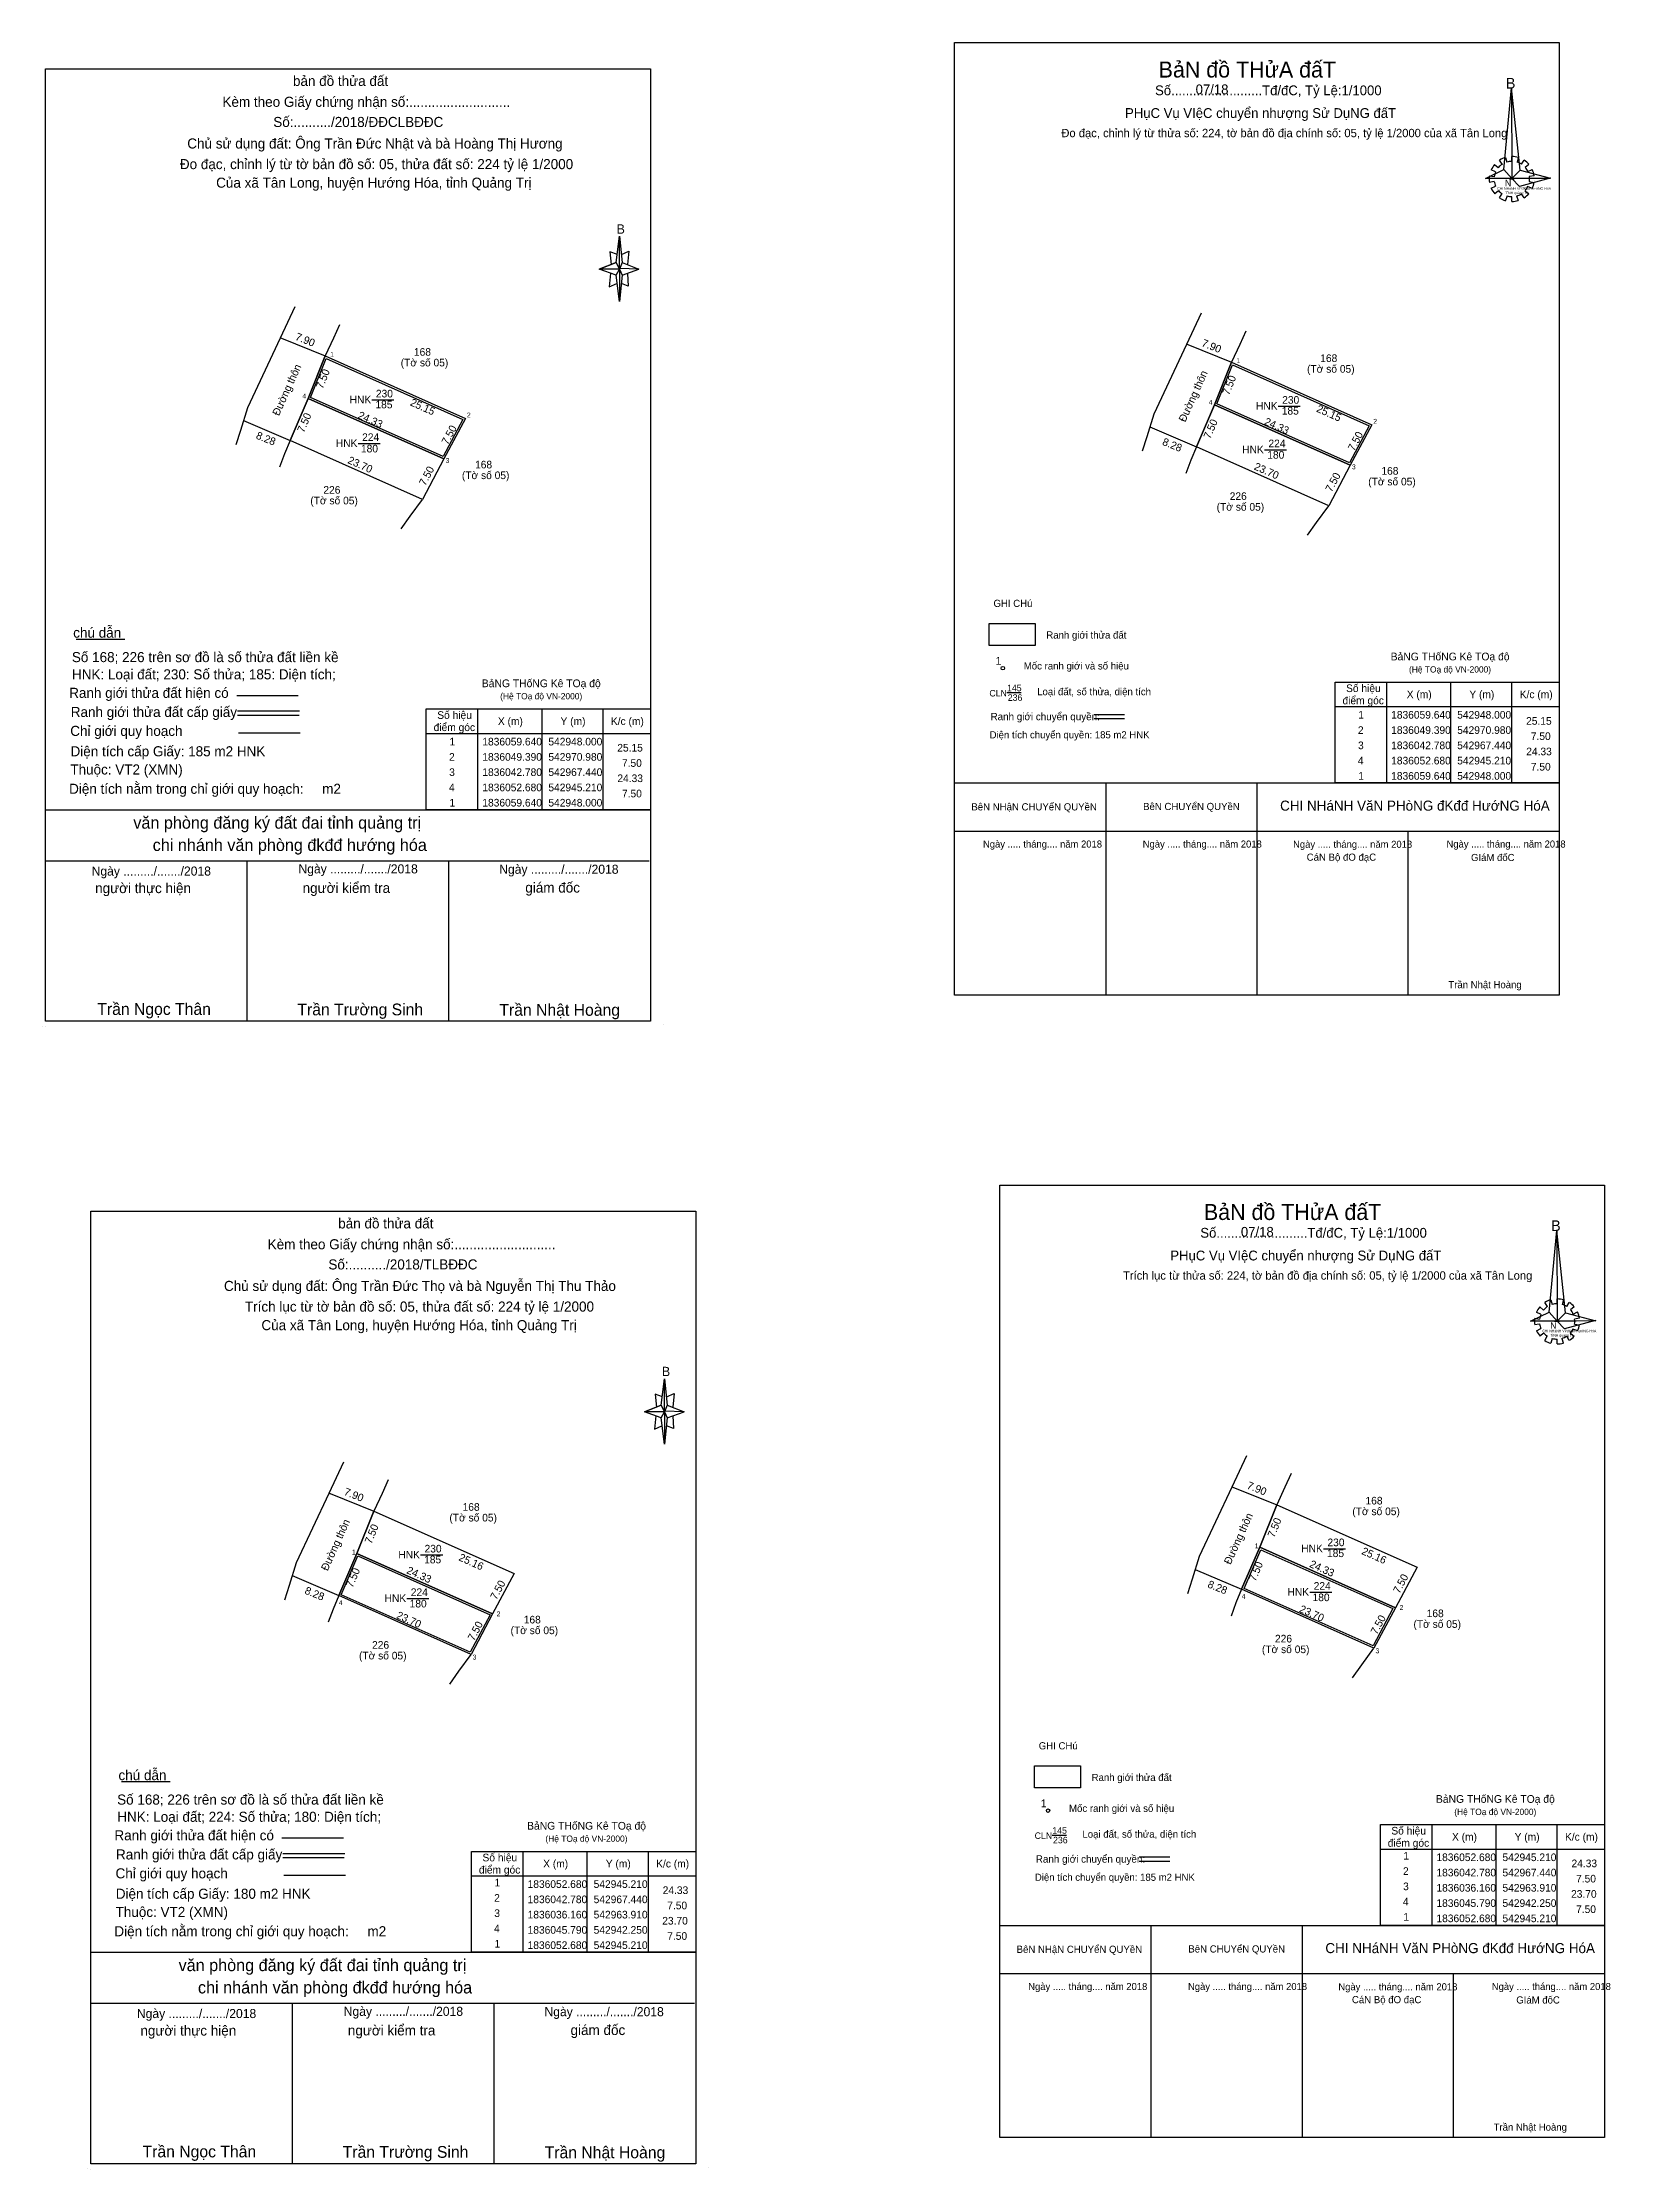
# Model space of a CAD drawing. Extents: x 542624 to 552003, y 1835779 to 1840798.
# Drawn here: x 542623.8 to 542880.5, y 1835781.2 to 1836129.5 of the extents above; entities that cross this region are included whole.
import ezdxf

# ---------------------------------------------------------------- set-up
doc = ezdxf.new("R2010")
doc.units = 0
for name, color, linetype in [('Level 1', 7, 'Continuous'), ('Level 10', 7, 'Continuous'), ('Level 13', 7, 'Continuous'), ('Level 17', 7, 'Continuous'), ('Level 23', 7, 'Continuous'), ('Level 5', 7, 'Continuous'), ('Level 52', 7, 'Continuous'), ('Level 6', 7, 'Continuous'), ('Level 63', 7, 'Continuous'), ('Level 7', 7, 'Continuous')]:
    doc.layers.add(name, color=color, linetype=linetype)

msp = doc.modelspace()

# ---------------------------------------------------------------- linework, layer by layer
at = {"layer": 'Level 1'}
for p, q in [((542862.74, 1836109.58), (542862.3, 1836110.24)), ((542863.29, 1836110.69), (542863.48, 1836109.91)), ((542864.3, 1836110.04), (542864.32, 1836110.84)), ((542865.35, 1836110.69), (542865.16, 1836109.89)), ((542865.88, 1836109.58), (542866.31, 1836110.24)), ((542860.62, 1836107.66), (542861.42, 1836107.53)), ((542861.42, 1836106.73), (542860.62, 1836106.6)), ((542861.66, 1836108.33), (542860.94, 1836108.63)), ((542861.46, 1836109.53), (542862.06, 1836109.01)), ((542863.91, 1836107.18), (542864.68, 1836107.18)), ((542867.1, 1836109.53), (542866.5, 1836109.03)), ((542866.93, 1836108.36), (542867.65, 1836108.71)), ((542867.99, 1836107.66), (542867.17, 1836107.53)), ((542867.17, 1836106.73), (542867.99, 1836106.6)), ((542867.99, 1836106.91), (542867.99, 1836106.91)), ((542867.99, 1836106.91), (542867.99, 1836106.91)), ((542860.94, 1836105.63), (542861.66, 1836105.98)), ((542862.14, 1836105.23), (542861.51, 1836104.73)), ((542862.3, 1836104.05), (542862.71, 1836104.75)), ((542863.53, 1836104.38), (542863.29, 1836103.6)), ((542864.3, 1836103.47), (542864.3, 1836104.25)), ((542865.09, 1836104.38), (542865.33, 1836103.62)), ((542866.31, 1836104.05), (542865.88, 1836104.73)), ((542866.45, 1836105.23), (542867.1, 1836104.75)), ((542867.68, 1836105.6), (542866.89, 1836105.9)), ((542693.04, 1836067.92), (542689.5, 1836061.31)), ((542841.4, 1836066.89), (542837.86, 1836060.28)), ((542685.97, 1836054.69), (542664.31, 1836064.32)), ((542689.5, 1836061.31), (542685.97, 1836054.69)), ((542834.33, 1836053.66), (542812.67, 1836063.29)), ((542837.86, 1836060.28), (542834.33, 1836053.66)), ((542684, 1836051.95), (542685.97, 1836054.69)), ((542682.48, 1836049.84), (542684, 1836051.95)), ((542830.84, 1836048.81), (542832.36, 1836050.92)), ((542832.36, 1836050.92), (542834.33, 1836053.66)), ((542778.75, 1836034.37), (542786.28, 1836034.37)), ((542778.75, 1836030.78), (542778.75, 1836034.37)), ((542786.28, 1836034.37), (542786.28, 1836030.78)), ((542786.28, 1836030.78), (542778.75, 1836030.78)), ((542781.65, 1836023.05), (542784.01, 1836023.05)), ((542773.08, 1836008.26), (542872.08, 1836008.26)), ((542797.83, 1836008.26), (542797.83, 1835973.51)), ((542822.58, 1836008.26), (542822.58, 1835973.51)), ((542773.08, 1836000.38), (542872.08, 1836000.38)), ((542847.3, 1836000.38), (542847.3, 1835973.51)), ((542868.87, 1835922.47), (542869.47, 1835921.95)), ((542870.15, 1835922.52), (542869.71, 1835923.18)), ((542870.7, 1835923.63), (542870.89, 1835922.85)), ((542871.71, 1835922.98), (542871.73, 1835923.78)), ((542872.76, 1835923.63), (542872.57, 1835922.83)), ((542873.29, 1835922.52), (542873.72, 1835923.18)), ((542874.51, 1835922.47), (542873.91, 1835921.97)), ((542868.03, 1835920.6), (542868.83, 1835920.47)), ((542868.83, 1835919.67), (542868.03, 1835919.54)), ((542869.07, 1835921.27), (542868.35, 1835921.57)), ((542868.35, 1835918.57), (542869.07, 1835918.92)), ((542871.32, 1835920.12), (542872.09, 1835920.12)), ((542875.09, 1835918.54), (542874.3, 1835918.84)), ((542874.34, 1835921.3), (542875.06, 1835921.65)), ((542875.4, 1835920.6), (542874.58, 1835920.47)), ((542874.58, 1835919.67), (542875.4, 1835919.54)), ((542875.4, 1835919.85), (542875.4, 1835919.85)), ((542875.4, 1835919.85), (542875.4, 1835919.85)), ((542869.55, 1835918.17), (542868.92, 1835917.67)), ((542869.71, 1835916.99), (542870.12, 1835917.69)), ((542870.94, 1835917.32), (542870.7, 1835916.54)), ((542871.71, 1835916.41), (542871.71, 1835917.19)), ((542872.5, 1835917.32), (542872.74, 1835916.56)), ((542873.72, 1835916.99), (542873.29, 1835917.67)), ((542873.86, 1835918.17), (542874.51, 1835917.69)), ((542701.01, 1835878.8), (542697.47, 1835872.19)), ((542848.81, 1835879.83), (542845.27, 1835873.22)), ((542693.94, 1835865.57), (542672.28, 1835875.2)), ((542841.74, 1835866.6), (542820.08, 1835876.23)), ((542845.27, 1835873.22), (542841.74, 1835866.6)), ((542697.47, 1835872.19), (542693.94, 1835865.57)), ((542839.77, 1835863.86), (542841.74, 1835866.6)), ((542690.45, 1835860.72), (542691.97, 1835862.83)), ((542691.97, 1835862.83), (542693.94, 1835865.57)), ((542838.25, 1835861.75), (542839.77, 1835863.86)), ((542786.16, 1835847.31), (542793.69, 1835847.31)), ((542786.16, 1835843.72), (542786.16, 1835847.31)), ((542793.69, 1835847.31), (542793.69, 1835843.72)), ((542793.69, 1835843.72), (542786.16, 1835843.72)), ((542789.06, 1835835.99), (542791.42, 1835835.99)), ((542780.49, 1835821.2), (542879.49, 1835821.2)), ((542805.24, 1835821.2), (542805.24, 1835786.45)), ((542829.99, 1835821.2), (542829.99, 1835786.45)), ((542780.49, 1835813.32), (542879.49, 1835813.32)), ((542854.71, 1835813.32), (542854.71, 1835786.45))]:
    msp.add_line(p, q, dxfattribs=at)
for points in [[(542773.08, 1835973.51), (542773.08, 1836129.49), (542872.08, 1836129.49), (542872.08, 1835973.51)], [(542773.08, 1835973.51), (542773.08, 1836129.49), (542872.08, 1836129.49), (542872.08, 1835973.51)], [(542864.25, 1836122.06), (542864.3, 1836107.21), (542863, 1836108.68)], [(542864.25, 1836122.06), (542864.3, 1836107.21), (542865.66, 1836108.58)], [(542859.98, 1836107.21), (542863, 1836108.68), (542864.3, 1836107.21)], [(542870.63, 1836107.26), (542864.3, 1836107.21), (542865.66, 1836108.58)], [(542870.58, 1836107.28), (542865.54, 1836105.93), (542864.3, 1836107.21)], [(542670.06, 1836078.17), (542693.04, 1836067.92), (542689.5, 1836061.31), (542667.27, 1836071.21)], [(542670.22, 1836077.77), (542692.62, 1836067.78), (542689.37, 1836061.7), (542667.66, 1836071.37)], [(542818.42, 1836077.14), (542841.4, 1836066.89), (542837.86, 1836060.28), (542815.63, 1836070.18)], [(542818.58, 1836076.74), (542840.98, 1836066.75), (542837.73, 1836060.67), (542816.02, 1836070.34)], [(542667.27, 1836071.21), (542689.5, 1836061.31), (542685.97, 1836054.69), (542664.31, 1836064.32)], [(542815.63, 1836070.18), (542837.86, 1836060.28), (542834.33, 1836053.66), (542812.67, 1836063.29)], [(542780.49, 1835786.45), (542780.49, 1835942.43), (542879.49, 1835942.43), (542879.49, 1835786.45)], [(542780.49, 1835786.45), (542780.49, 1835942.43), (542879.49, 1835942.43), (542879.49, 1835786.45)], [(542871.66, 1835935), (542871.71, 1835920.15), (542870.41, 1835921.62)], [(542871.66, 1835935), (542871.71, 1835920.15), (542873.07, 1835921.52)], [(542867.39, 1835920.15), (542870.41, 1835921.62), (542871.71, 1835920.15)], [(542878.04, 1835920.2), (542871.71, 1835920.15), (542873.07, 1835921.52)], [(542877.99, 1835920.22), (542872.95, 1835918.87), (542871.71, 1835920.15)], [(542678.03, 1835889.05), (542701.01, 1835878.8), (542697.47, 1835872.19), (542675.24, 1835882.09)], [(542825.83, 1835890.08), (542848.81, 1835879.83), (542845.27, 1835873.22), (542823.04, 1835883.12)], [(542675.24, 1835882.09), (542697.47, 1835872.19), (542693.94, 1835865.57), (542672.28, 1835875.2)], [(542675.4, 1835881.69), (542697.05, 1835872.05), (542693.81, 1835865.96), (542672.67, 1835875.35)], [(542823.04, 1835883.12), (542845.27, 1835873.22), (542841.74, 1835866.6), (542820.08, 1835876.23)], [(542823.2, 1835882.72), (542844.85, 1835873.08), (542841.61, 1835866.99), (542820.47, 1835876.38)]]:
    msp.add_lwpolyline(points, close=True, dxfattribs=at)
for centre, major_axis, start_param, end_param in [((542864.31, 1836107.15), (3.7, 0), 1.84956, 2.139009), ((542864.31, 1836107.15), (2.9, 0), 1.569856, 1.856111), ((542864.31, 1836107.15), (3.7, 0), 1.279242, 1.563322), ((542864.31, 1836107.15), (2.9, 0), 1.002709, 1.275562), ((542864.31, 1836107.15), (3.7, 0), 0.710562, 0.996872), ((542864.31, 1836107.15), (3.7, 0), 3.006679, 3.291393), ((542864.31, 1836107.15), (3.7, 0), 2.439582, 2.724002), ((542864.31, 1836107.15), (2.9, 0), 2.723685, 3.015158), ((542864.31, 1836107.15), (2.9, 0), 3.2823, 3.561051), ((542864.31, 1836107.15), (2.9, 0), 2.133735, 2.444963), ((542864.31, 1836107.15), (2.9, 0), 0.426784, 0.706465), ((542864.31, 1836107.15), (2.9, 0), 6.135584, 6.416185), ((542864.31, 1836107.15), (3.7, 0), 0.139051, 0.433933), ((542864.31, 1836107.15), (3.7, 0), 5.852303, 6.138396), ((542864.31, 1836107.15), (3.7, 0), 3.569886, 3.856919), ((542864.31, 1836107.15), (2.9, 0), 3.860776, 4.132583), ((542864.29, 1836107.13), (3.7, 0), 4.147091, 4.436593), ((542864.31, 1836107.15), (2.9, 0), 4.438547, 4.71314), ((542864.31, 1836107.15), (3.7, 0), 4.71301, 4.997611), ((542864.31, 1836107.15), (2.9, 0), 4.990871, 5.289332), ((542864.31, 1836107.15), (3.7, 0), 5.285614, 5.567987), ((542864.31, 1836107.15), (2.9, 0), 5.561373, 5.839514), ((542871.72, 1835920.09), (3.7, 0), 2.439582, 2.724002), ((542871.72, 1835920.09), (2.9, 0), 2.133735, 2.444963), ((542871.72, 1835920.09), (3.7, 0), 1.84956, 2.139009), ((542871.72, 1835920.09), (2.9, 0), 1.569856, 1.856111), ((542871.72, 1835920.09), (3.7, 0), 1.279242, 1.563322), ((542871.72, 1835920.09), (2.9, 0), 1.002709, 1.275562), ((542871.72, 1835920.09), (3.7, 0), 0.710562, 0.996872), ((542871.72, 1835920.09), (2.9, 0), 0.426784, 0.706465), ((542871.72, 1835920.09), (3.7, 0), 3.006679, 3.291393), ((542871.72, 1835920.09), (3.7, 0), 3.569886, 3.856919), ((542871.72, 1835920.09), (2.9, 0), 2.723685, 3.015158), ((542871.72, 1835920.09), (2.9, 0), 3.2823, 3.561051), ((542871.72, 1835920.09), (2.9, 0), 5.561373, 5.839514), ((542871.72, 1835920.09), (2.9, 0), 6.135584, 6.416185), ((542871.72, 1835920.09), (3.7, 0), 0.139051, 0.433933), ((542871.72, 1835920.09), (3.7, 0), 5.852303, 6.138396), ((542871.72, 1835920.09), (2.9, 0), 3.860776, 4.132583), ((542871.7, 1835920.07), (3.7, 0), 4.147091, 4.436593), ((542871.72, 1835920.09), (2.9, 0), 4.438547, 4.71314), ((542871.72, 1835920.09), (3.7, 0), 4.71301, 4.997611), ((542871.72, 1835920.09), (2.9, 0), 4.990871, 5.289332), ((542871.72, 1835920.09), (3.7, 0), 5.285614, 5.567987)]:
    msp.add_ellipse(centre, major_axis=major_axis, ratio=0.995001, start_param=start_param, end_param=end_param, dxfattribs=at)
for centre in [(542780.99, 1836027.05), (542788.4, 1835839.99)]:
    msp.add_ellipse(centre, major_axis=(0, 0.286), ratio=0.958135, dxfattribs=at)
at = {"layer": 'Level 10'}
for p, q in [((542665.12, 1836086.19), (542662.71, 1836081.06)), ((542813.48, 1836085.16), (542811.07, 1836080.03)), ((542662.71, 1836081.06), (542657.35, 1836069.67)), ((542811.07, 1836080.03), (542805.71, 1836068.64)), ((542657.35, 1836069.67), (542656.19, 1836065.96)), ((542805.71, 1836068.64), (542804.55, 1836064.93)), ((542656.19, 1836065.96), (542655.45, 1836063.6)), ((542804.55, 1836064.93), (542803.81, 1836062.57)), ((542820.89, 1835898.1), (542818.48, 1835892.97)), ((542673.09, 1835897.07), (542670.68, 1835891.94)), ((542670.68, 1835891.94), (542665.32, 1835880.55)), ((542818.48, 1835892.97), (542813.12, 1835881.58)), ((542665.32, 1835880.55), (542664.16, 1835876.84)), ((542813.12, 1835881.58), (542811.96, 1835877.87)), ((542664.16, 1835876.84), (542663.42, 1835874.48)), ((542811.96, 1835877.87), (542811.22, 1835875.51))]:
    msp.add_line(p, q, dxfattribs=at)
at = {"layer": 'Level 13'}
for p, q in [((542795.89, 1836019.48), (542800.9, 1836019.48)), ((542795.92, 1836018.79), (542800.93, 1836018.79)), ((542803.3, 1835832.42), (542808.31, 1835832.42)), ((542803.33, 1835831.73), (542808.34, 1835831.73))]:
    msp.add_line(p, q, dxfattribs=at)
at = {"layer": 'Level 17'}
for p, q in [((542629.33, 1836031.8), (542637.29, 1836031.8)), ((542636.74, 1835844.74), (542644.7, 1835844.74))]:
    msp.add_line(p, q, dxfattribs=at)
at = {"layer": 'Level 23'}
for p, q in [((542670.06, 1836078.17), (542693.04, 1836067.92)), ((542818.42, 1836077.14), (542841.4, 1836066.89)), ((542667.27, 1836071.21), (542689.5, 1836061.31)), ((542815.63, 1836070.18), (542837.86, 1836060.28)), ((542678.03, 1835889.05), (542701.01, 1835878.8)), ((542825.83, 1835890.08), (542848.81, 1835879.83)), ((542675.24, 1835882.09), (542697.47, 1835872.19)), ((542823.04, 1835883.12), (542845.27, 1835873.22))]:
    msp.add_line(p, q, dxfattribs=at)
at = {"layer": 'Level 5'}
for p, q in [((542717.67, 1836093.46), (542718.22, 1836097.76)), ((542717.67, 1836093.46), (542714.92, 1836092.36)), ((542714.92, 1836092.36), (542717.67, 1836093.46)), ((542717.89, 1836094.78), (542716.68, 1836095.22)), ((542716.68, 1836095.22), (542716.9, 1836093.14)), ((542718.22, 1836092.36), (542717.67, 1836093.46)), ((542717.67, 1836093.46), (542718.66, 1836091.38)), ((542721.41, 1836092.36), (542718.22, 1836092.48)), ((542718.22, 1836092.48), (542718.22, 1836092.36)), ((542718.55, 1836094.78), (542719.76, 1836095.34)), ((542718.66, 1836093.46), (542721.41, 1836092.36)), ((542719.76, 1836095.34), (542719.54, 1836093.14)), ((542717.67, 1836091.38), (542714.92, 1836092.36)), ((542718.22, 1836092.36), (542714.92, 1836092.36)), ((542716.79, 1836091.7), (542716.57, 1836089.5)), ((542716.57, 1836089.5), (542717.78, 1836090.06)), ((542718.22, 1836092.36), (542718.66, 1836091.38)), ((542718.66, 1836091.38), (542718.22, 1836087.08)), ((542719.65, 1836089.62), (542718.55, 1836090.06)), ((542718.66, 1836091.38), (542721.41, 1836092.36)), ((542718.66, 1836091.38), (542721.41, 1836092.36)), ((542719.54, 1836091.7), (542719.65, 1836089.62)), ((542624.31, 1836003.87), (542723.31, 1836003.87)), ((542624.31, 1835995.51), (542723.09, 1835995.51)), ((542624.31, 1835995.51), (542723.09, 1835995.51)), ((542624.31, 1835995.51), (542723.09, 1835995.51)), ((542624.31, 1835969.23), (542624.31, 1835995.51)), ((542657.31, 1835969.23), (542657.31, 1835995.51)), ((542690.31, 1835969.23), (542690.31, 1835995.51)), ((542623.8, 1835968.38), (542623.8, 1835968.38)), ((542623.8, 1835968.38), (542623.8, 1835968.38)), ((542623.8, 1835968.38), (542623.8, 1835968.38)), ((542624.24, 1835968.3), (542624.24, 1835968.3)), ((542624.24, 1835968.3), (542624.24, 1835968.3)), ((542624.24, 1835968.3), (542624.24, 1835968.3)), ((542723.31, 1835969.23), (542624.31, 1835969.23)), ((542725.3, 1835907.72), (542724.09, 1835908.16)), ((542724.09, 1835908.16), (542724.31, 1835906.08)), ((542725.08, 1835906.4), (542725.63, 1835910.7)), ((542725.96, 1835907.72), (542727.17, 1835908.28)), ((542727.17, 1835908.28), (542726.95, 1835906.08)), ((542725.08, 1835906.4), (542722.33, 1835905.3)), ((542722.33, 1835905.3), (542725.08, 1835906.4)), ((542725.08, 1835904.32), (542722.33, 1835905.3)), ((542725.63, 1835905.3), (542722.33, 1835905.3)), ((542724.2, 1835904.64), (542723.98, 1835902.44)), ((542725.63, 1835905.3), (542725.08, 1835906.4)), ((542725.08, 1835906.4), (542726.07, 1835904.32)), ((542728.82, 1835905.3), (542725.63, 1835905.42)), ((542725.63, 1835905.42), (542725.63, 1835905.3)), ((542725.63, 1835905.3), (542726.07, 1835904.32)), ((542726.07, 1835906.4), (542728.82, 1835905.3)), ((542726.07, 1835904.32), (542728.82, 1835905.3)), ((542726.07, 1835904.32), (542728.82, 1835905.3)), ((542726.95, 1835904.64), (542727.06, 1835902.56)), ((542723.98, 1835902.44), (542725.19, 1835903)), ((542726.07, 1835904.32), (542725.63, 1835900.02)), ((542727.06, 1835902.56), (542725.96, 1835903)), ((542631.72, 1835816.81), (542730.72, 1835816.81)), ((542631.72, 1835808.45), (542730.5, 1835808.45)), ((542631.72, 1835808.45), (542730.5, 1835808.45)), ((542631.72, 1835808.45), (542730.5, 1835808.45)), ((542631.72, 1835782.17), (542631.72, 1835808.45)), ((542664.72, 1835782.17), (542664.72, 1835808.45)), ((542697.72, 1835782.17), (542697.72, 1835808.45)), ((542631.21, 1835781.32), (542631.21, 1835781.32)), ((542631.21, 1835781.32), (542631.21, 1835781.32)), ((542631.21, 1835781.32), (542631.21, 1835781.32)), ((542631.65, 1835781.24), (542631.65, 1835781.24)), ((542631.65, 1835781.24), (542631.65, 1835781.24)), ((542631.65, 1835781.24), (542631.65, 1835781.24)), ((542730.72, 1835782.17), (542631.72, 1835782.17))]:
    msp.add_line(p, q, dxfattribs=at)
for points in [[(542773.08, 1836129.49), (542872.08, 1836129.49), (542872.08, 1835973.51), (542773.08, 1835973.51)], [(542718.22, 1836097.76), (542718.66, 1836093.46), (542718.22, 1836092.36)], [(542718.22, 1836092.36), (542718.22, 1836087.08), (542717.67, 1836091.38)], [(542780.49, 1835942.43), (542879.49, 1835942.43), (542879.49, 1835786.45), (542780.49, 1835786.45)], [(542725.63, 1835910.7), (542726.07, 1835906.4), (542725.63, 1835905.3)], [(542725.63, 1835905.3), (542725.63, 1835900.02), (542725.08, 1835904.32)]]:
    msp.add_lwpolyline(points, close=True, dxfattribs=at)
for points in [[(542624.31, 1836125.21), (542723.31, 1836125.21)], [(542624.31, 1835969.23), (542624.31, 1836125.21)], [(542723.31, 1836125.21), (542723.31, 1835969.23)], [(542631.72, 1835938.15), (542730.72, 1835938.15)], [(542631.72, 1835782.17), (542631.72, 1835938.15)], [(542730.72, 1835938.15), (542730.72, 1835782.17)]]:
    msp.add_lwpolyline(points, dxfattribs=at)
at = {"layer": 'Level 52'}
for points in [[(542672.42, 1836083.26), (542671.4, 1836081.06)], [(542820.78, 1836082.23), (542819.76, 1836080.03)], [(542671.4, 1836081.06), (542670.06, 1836078.17)], [(542819.76, 1836080.03), (542818.42, 1836077.14)], [(542670.06, 1836078.17), (542667.27, 1836071.21)], [(542818.42, 1836077.14), (542815.63, 1836070.18)], [(542667.27, 1836071.21), (542664.31, 1836064.32)], [(542815.63, 1836070.18), (542812.67, 1836063.29)], [(542664.31, 1836064.32), (542663.38, 1836062.12), (542662.6, 1836059.95)], [(542812.67, 1836063.29), (542811.74, 1836061.09), (542810.96, 1836058.92)], [(542680.39, 1835894.14), (542679.37, 1835891.94)], [(542828.19, 1835895.17), (542827.17, 1835892.97)], [(542679.37, 1835891.94), (542678.03, 1835889.05)], [(542827.17, 1835892.97), (542825.83, 1835890.08)], [(542678.03, 1835889.05), (542675.24, 1835882.09)], [(542825.83, 1835890.08), (542823.04, 1835883.12)], [(542675.24, 1835882.09), (542672.28, 1835875.2)], [(542823.04, 1835883.12), (542820.08, 1835876.23)], [(542672.28, 1835875.2), (542671.35, 1835873), (542670.57, 1835870.83)], [(542820.08, 1835876.23), (542819.15, 1835874.03), (542818.37, 1835871.86)]]:
    msp.add_lwpolyline(points, dxfattribs=at)
at = {"layer": 'Level 6'}
for p, q in [((542655.58, 1836022.58), (542665.63, 1836022.58)), ((542655.73, 1836020.04), (542665.85, 1836020.04)), ((542655.73, 1836019.36), (542665.78, 1836019.36)), ((542725.41, 1835968.67), (542725.41, 1835968.67)), ((542725.41, 1835968.67), (542725.41, 1835968.67)), ((542725.41, 1835968.67), (542725.41, 1835968.67)), ((542662.99, 1835835.52), (542673.04, 1835835.52)), ((542663.14, 1835832.98), (542673.26, 1835832.98)), ((542663.14, 1835832.3), (542673.19, 1835832.3)), ((542732.82, 1835781.61), (542732.82, 1835781.61)), ((542732.82, 1835781.61), (542732.82, 1835781.61)), ((542732.82, 1835781.61), (542732.82, 1835781.61))]:
    msp.add_line(p, q, dxfattribs=at)
at = {"layer": 'Level 63'}
for p, q in [((542662.74, 1836081.12), (542662.89, 1836081.06)), ((542662.89, 1836081.06), (542670.07, 1836078.17)), ((542811.1, 1836080.09), (542811.25, 1836080.03)), ((542811.25, 1836080.03), (542818.43, 1836077.14)), ((542677.7, 1836070.97), (542681.33, 1836070.97)), ((542826.06, 1836069.94), (542829.69, 1836069.94)), ((542656.7, 1836067.59), (542664.31, 1836064.32)), ((542805.06, 1836066.56), (542812.67, 1836063.29)), ((542675.45, 1836063.84), (542679.08, 1836063.84)), ((542823.81, 1836062.81), (542827.44, 1836062.81)), ((542843.78, 1836024.76), (542843.78, 1836008.26)), ((542854.28, 1836024.76), (542854.28, 1836008.26)), ((542864.28, 1836024.76), (542864.28, 1836008.26)), ((542695.01, 1836020.37), (542695.01, 1836003.87)), ((542705.51, 1836020.37), (542705.51, 1836003.87)), ((542715.51, 1836020.37), (542715.51, 1836003.87)), ((542835.38, 1836020.76), (542872.08, 1836020.76)), ((542655.87, 1836016.46), (542665.99, 1836016.46)), ((542686.61, 1836016.37), (542723.31, 1836016.37)), ((542670.71, 1835892), (542670.86, 1835891.94)), ((542670.86, 1835891.94), (542678.04, 1835889.05)), ((542818.51, 1835893.03), (542818.66, 1835892.97)), ((542818.66, 1835892.97), (542825.84, 1835890.08)), ((542685.67, 1835881.85), (542689.3, 1835881.85)), ((542833.47, 1835882.88), (542837.1, 1835882.88)), ((542664.67, 1835878.47), (542672.28, 1835875.2)), ((542812.47, 1835879.5), (542820.08, 1835876.23)), ((542683.42, 1835874.72), (542687.05, 1835874.72)), ((542831.22, 1835875.75), (542834.85, 1835875.75)), ((542851.19, 1835837.7), (542851.19, 1835821.2)), ((542861.69, 1835837.7), (542861.69, 1835821.2)), ((542871.69, 1835837.7), (542871.69, 1835821.2)), ((542702.42, 1835833.31), (542702.42, 1835816.81)), ((542712.92, 1835833.31), (542712.92, 1835816.81)), ((542722.92, 1835833.31), (542722.92, 1835816.81)), ((542842.79, 1835833.7), (542879.49, 1835833.7)), ((542663.28, 1835829.4), (542673.4, 1835829.4)), ((542694.02, 1835829.31), (542730.72, 1835829.31))]:
    msp.add_line(p, q, dxfattribs=at)
for points in [[(542835.38, 1836024.76), (542872.08, 1836024.76), (542872.08, 1836008.26), (542835.38, 1836008.26)], [(542686.61, 1836020.37), (542723.31, 1836020.37), (542723.31, 1836003.87), (542686.61, 1836003.87)], [(542842.79, 1835837.7), (542879.49, 1835837.7), (542879.49, 1835821.2), (542842.79, 1835821.2)], [(542694.02, 1835833.31), (542730.72, 1835833.31), (542730.72, 1835816.81), (542694.02, 1835816.81)]]:
    msp.add_lwpolyline(points, close=True, dxfattribs=at)

# ---------------------------------------------------------------- texts
at = {"layer": 'Level 1'}
for s, height, p in [('BảN đồ THửA đấT', 2.6208, (542806.5, 1836123.76)), ('Số.........................Tđ/đC, Tỷ Lệ:1/1000', 1.6044, (542805.91, 1836120.86)), ('07/18', 1.606, (542812.55, 1836121.02)), ('B', 1.74, (542863.34, 1836121.96)), ('PHụC Vụ VIệC chuyển nhượng Sử DụNG đấT', 1.605, (542801, 1836117.14)), ('N', 1.09, (542863.17, 1836105.94)), ('CHI NHáNH VPđKđđ-HướNG HóA', 0.4123, (542861.9, 1836105.38)), ('TỉNH quảng trị', 0.4125, (542863.22, 1836104.67)), ('HNK', 1.25, (542674.07, 1836070.4)), ('230', 1.25, (542678.36, 1836071.38)), ('230', 1.25, (542826.72, 1836070.35)), ('185', 1.25, (542678.29, 1836069.6)), ('HNK', 1.25, (542822.43, 1836069.37)), ('185', 1.25, (542826.65, 1836068.57)), ('224', 1.25, (542676.11, 1836064.25)), ('HNK', 1.25, (542671.82, 1836063.27)), ('180', 1.25, (542675.92, 1836062.38)), ('HNK', 1.25, (542820.18, 1836062.24)), ('180', 1.25, (542824.28, 1836061.35)), ('224', 1.25, (542824.47, 1836063.22)), ('(Tờ số 05)', 1.25, (542667.63, 1836053.87)), ('226', 1.25, (542669.77, 1836055.62)), ('(Tờ số 05)', 1.25, (542815.99, 1836052.84)), ('226', 1.25, (542818.13, 1836054.59)), ('GHI CHú', 1.176, (542779.46, 1836037.08)), ('Ranh giới thửa đất', 1.1765, (542788.11, 1836031.9)), ('BảNG THốNG Kê TOạ độ ', 1.265, (542844.48, 1836028.33)), ('1', 1.28, (542779.8, 1836027.62)), ('Mốc ranh giới và số hiệu', 1.1765, (542784.42, 1836026.84)), ('(Hệ TOạ độ VN-2000)', 1.0268, (542847.48, 1836026.34)), ('BảNG THốNG Kê TOạ độ ', 1.265, (542695.71, 1836023.94)), ('(Hệ TOạ độ VN-2000)', 1.0268, (542698.71, 1836021.95)), ('CLN', 1.07, (542778.79, 1836022.42)), ('145', 1.07, (542781.68, 1836023.27)), ('236', 1.07, (542781.8, 1836021.7)), ('Loại đất, số thửa, diện tích', 1.1765, (542786.61, 1836022.62)), ('CHI NHáNH VăN PHòNG đKđđ HướNG HóA', 1.6458, (542826.38, 1836003.72)), ('BêN NHậN CHUYểN QUYềN', 1.1765, (542775.84, 1836003.76)), ('BêN CHUYểN QUYềN', 1.1765, (542803.95, 1836003.82)), ('Ngày ..... tháng.... năm 2018', 1.1551, (542777.74, 1835997.68)), ('Ngày ..... tháng.... năm 2018', 1.1551, (542803.89, 1835997.68)), ('Ngày ..... tháng.... năm 2018', 1.1551, (542828.5, 1835997.64)), ('Ngày ..... tháng.... năm 2018', 1.1551, (542853.62, 1835997.68)), ('CáN Bộ đO đạC', 1.1765, (542830.73, 1835995.52)), ('GIáM đốC', 1.17, (542857.63, 1835995.47)), ('Trần Nhật Hoàng', 1.17, (542853.92, 1835974.65)), ('BảN đồ THửA đấT', 2.6208, (542813.91, 1835936.7)), ('B', 1.74, (542870.75, 1835934.9)), ('Số.........................Tđ/đC, Tỷ Lệ:1/1000', 1.6044, (542813.32, 1835933.8)), ('07/18', 1.606, (542819.96, 1835933.96)), ('PHụC Vụ VIệC chuyển nhượng Sử DụNG đấT', 1.605, (542808.41, 1835930.08)), ('CHI NHáNH VPđKđđ-HướNG HóA', 0.4123, (542869.31, 1835918.32)), ('N', 1.09, (542870.58, 1835918.88)), ('TỉNH quảng trị', 0.4125, (542870.63, 1835917.61)), ('230', 1.25, (542686.33, 1835882.26)), ('HNK', 1.25, (542829.84, 1835882.31)), ('230', 1.25, (542834.13, 1835883.29)), ('HNK', 1.25, (542682.04, 1835881.28)), ('185', 1.25, (542686.26, 1835880.48)), ('185', 1.25, (542834.06, 1835881.51)), ('224', 1.25, (542831.88, 1835876.16)), ('HNK', 1.25, (542679.79, 1835874.15)), ('180', 1.25, (542683.89, 1835873.26)), ('224', 1.25, (542684.08, 1835875.13)), ('HNK', 1.25, (542827.59, 1835875.18)), ('180', 1.25, (542831.69, 1835874.29)), ('(Tờ số 05)', 1.25, (542675.6, 1835864.75)), ('226', 1.25, (542677.74, 1835866.5)), ('(Tờ số 05)', 1.25, (542823.4, 1835865.78)), ('226', 1.25, (542825.54, 1835867.53)), ('GHI CHú', 1.176, (542786.87, 1835850.02)), ('Ranh giới thửa đất', 1.1765, (542795.52, 1835844.84)), ('1', 1.28, (542787.21, 1835840.56)), ('BảNG THốNG Kê TOạ độ ', 1.265, (542851.89, 1835841.27)), ('BảNG THốNG Kê TOạ độ ', 1.265, (542703.12, 1835836.88)), ('Mốc ranh giới và số hiệu', 1.1765, (542791.83, 1835839.78)), ('(Hệ TOạ độ VN-2000)', 1.0268, (542854.89, 1835839.28)), ('(Hệ TOạ độ VN-2000)', 1.0268, (542706.12, 1835834.89)), ('CLN', 1.07, (542786.2, 1835835.36)), ('145', 1.07, (542789.09, 1835836.21)), ('236', 1.07, (542789.21, 1835834.64)), ('Loại đất, số thửa, diện tích', 1.1765, (542794.02, 1835835.56)), ('BêN NHậN CHUYểN QUYềN', 1.1765, (542783.25, 1835816.7)), ('BêN CHUYểN QUYềN', 1.1765, (542811.36, 1835816.76)), ('CHI NHáNH VăN PHòNG đKđđ HướNG HóA', 1.6458, (542833.79, 1835816.66)), ('Ngày ..... tháng.... năm 2018', 1.1551, (542785.15, 1835810.62)), ('Ngày ..... tháng.... năm 2018', 1.1551, (542811.3, 1835810.62)), ('Ngày ..... tháng.... năm 2018', 1.1551, (542835.91, 1835810.58)), ('Ngày ..... tháng.... năm 2018', 1.1551, (542861.03, 1835810.62)), ('CáN Bộ đO đạC', 1.1765, (542838.14, 1835808.46)), ('GIáM đốC', 1.17, (542865.04, 1835808.41)), ('Trần Nhật Hoàng', 1.17, (542861.33, 1835787.59))]:
    msp.add_text(s, height=height, dxfattribs=at).set_placement(p)
at = {"layer": 'Level 13'}
for s, height, p in [('Ranh giới chuyển quyền:', 1.2045, (542778.98, 1836018.53)), ('Diện tích chuyển quyền: 185 m2 HNK', 1.17, (542778.83, 1836015.56)), ('Ranh giới chuyển quyền:', 1.2045, (542786.39, 1835831.47)), ('Diện tích chuyển quyền: 185 m2 HNK', 1.17, (542786.24, 1835828.5))]:
    msp.add_text(s, height=height, dxfattribs=at).set_placement(p)
at = {"layer": 'Level 5'}
for s, height, p in [('bản đồ thửa đất', 1.65, (542664.79, 1836122.38)), ('Kèm theo Giấy chứng nhận số:...........................', 1.65, (542653.25, 1836118.96)), ('Số:........../2018/ĐĐCLBĐĐC', 1.65, (542661.57, 1836115.66)), ('Chủ sử dụng đất: Ông Trần Đức Nhật và bà Hoàng Thị Hương', 1.65, (542647.49, 1836112.14)), ('Đo đạc, chỉnh lý từ tờ bản đồ số: 05, thửa đất số: 224 tỷ lệ 1/2000 ', 1.65, (542646.28, 1836108.76)), ('Của xã Tân Long, huyện Hướng Hóa, tỉnh Quảng Trị', 1.65, (542652.22, 1836105.72)), ('B', 1.52, (542717.77, 1836098.2)), ('văn phòng đăng ký đất đai tỉnh quảng trị', 1.9799, (542638.66, 1836000.77)), ('chi nhánh văn phòng đkđđ hướng hóa', 1.9799, (542641.83, 1835997.12)), ('Ngày ........./......./2018', 1.485, (542665.69, 1835993.45)), ('Ngày ........./......./2018', 1.485, (542698.55, 1835993.39)), ('Ngày ........./......./2018', 1.485, (542631.83, 1835993.09)), ('người thực hiện', 1.65, (542632.41, 1835990.22)), ('người kiểm tra', 1.65, (542666.37, 1835990.25)), ('giám đốc', 1.65, (542702.82, 1835990.31)), ('Trần Ngọc Thân', 1.9249, (542632.76, 1835970.28)), ('Trần Trường Sinh', 1.9249, (542665.52, 1835970.21)), ('Trần Nhật Hoàng', 1.9249, (542698.58, 1835970.14)), ('bản đồ thửa đất', 1.65, (542672.2, 1835935.32)), ('Kèm theo Giấy chứng nhận số:...........................', 1.65, (542660.66, 1835931.9)), ('Số:........../2018/TLBĐĐC', 1.65, (542670.59, 1835928.6)), ('Chủ sử dụng đất: Ông Trần Đức Thọ và bà Nguyễn Thị Thu Thảo', 1.65, (542653.5, 1835925.08)), ('Trích lục từ tờ bản đồ số: 05, thửa đất số: 224 tỷ lệ 1/2000 ', 1.65, (542656.93, 1835921.7)), ('Của xã Tân Long, huyện Hướng Hóa, tỉnh Quảng Trị', 1.65, (542659.63, 1835918.66)), ('B', 1.52, (542725.18, 1835911.14)), ('văn phòng đăng ký đất đai tỉnh quảng trị', 1.9799, (542646.07, 1835813.71)), ('chi nhánh văn phòng đkđđ hướng hóa', 1.9799, (542649.24, 1835810.06)), ('Ngày ........./......./2018', 1.485, (542639.24, 1835806.03)), ('Ngày ........./......./2018', 1.485, (542673.1, 1835806.39)), ('Ngày ........./......./2018', 1.485, (542705.96, 1835806.33)), ('người thực hiện', 1.65, (542639.82, 1835803.16)), ('người kiểm tra', 1.65, (542673.78, 1835803.19)), ('giám đốc', 1.65, (542710.23, 1835803.25)), ('Trần Ngọc Thân', 1.9249, (542640.17, 1835783.22)), ('Trần Trường Sinh', 1.9249, (542672.93, 1835783.15)), ('Trần Nhật Hoàng', 1.9249, (542705.99, 1835783.08))]:
    msp.add_text(s, height=height, dxfattribs=at).set_placement(p)
at = {"layer": 'Level 6'}
for s, p in [('chú dẫn', (542628.82, 1836032.04)), ('Số 168; 226 trên sơ đồ là số thửa đất liền kề', (542628.6, 1836028.04)), ('HNK: Loại đất; 230: Số thửa; 185: Diện tích;', (542628.62, 1836025.22)), ('Ranh giới thửa đất hiện có ', (542628.16, 1836022.19)), ('Ranh giới thửa đất cấp giấy', (542628.42, 1836019.06)), ('Chỉ giới quy hoạch', (542628.34, 1836015.96)), ('Diện tích cấp Giấy: 185 m2 HNK', (542628.38, 1836012.62)), ('Thuộc: VT2 (XMN)', (542628.35, 1836009.64)), ('Diện tích nằm trong chỉ giới quy hoạch:     m2', (542628.15, 1836006.48)), ('chú dẫn', (542636.23, 1835844.98)), ('Số 168; 226 trên sơ đồ là số thửa đất liền kề', (542636.01, 1835840.98)), ('HNK: Loại đất; 224: Số thửa; 180: Diện tích;', (542636.03, 1835838.16)), ('Ranh giới thửa đất hiện có ', (542635.57, 1835835.13)), ('Ranh giới thửa đất cấp giấy', (542635.83, 1835832)), ('Chỉ giới quy hoạch', (542635.75, 1835828.9)), ('Thuộc: VT2 (XMN)', (542635.76, 1835822.58)), ('Diện tích cấp Giấy: 180 m2 HNK', (542635.79, 1835825.56)), ('Diện tích nằm trong chỉ giới quy hoạch:     m2', (542635.56, 1835819.42))]:
    msp.add_text(s, height=1.65, dxfattribs=at).set_placement(p)
at = {"layer": 'Level 63'}
for s, rotation, p in [('7.90', 338.0774, (542665.06, 1836080.86)), ('7.90', 338.0774, (542813.42, 1836079.83)), ('Đường thôn', 65.6182, (542662.49, 1836068.27)), ('7.50', 68.156, (542669.66, 1836072.69)), ('Đường thôn', 65.6182, (542810.85, 1836067.24)), ('7.50', 68.156, (542818.02, 1836071.66)), ('7.50', 66.7512, (542666.57, 1836065.52)), ('24.33', 335.9945, (542675.31, 1836068.02)), ('25.15', 335.9612, (542683.86, 1836070.12)), ('25.15', 335.9612, (542832.22, 1836069.09)), ('8.28', 338.0774, (542658.63, 1836064.68)), ('7.50', 61.8286, (542690.13, 1836063.53)), ('8.28', 338.0774, (542806.99, 1836063.65)), ('7.50', 66.7512, (542814.93, 1836064.49)), ('24.33', 335.9945, (542823.67, 1836066.99)), ('7.50', 61.8286, (542838.49, 1836062.5)), ('23.70', 336.0301, (542673.64, 1836060.66)), ('7.50', 61.932, (542686.45, 1836056.81)), ('23.70', 336.0301, (542822, 1836059.63)), ('7.50', 61.932, (542834.81, 1836055.78)), ('7.90', 338.0774, (542673.03, 1835891.74)), ('7.90', 338.0774, (542820.83, 1835892.77)), ('Đường thôn', 65.6182, (542670.46, 1835879.15)), ('Đường thôn', 65.6182, (542818.26, 1835880.18)), ('7.50', 68.156, (542825.43, 1835884.6)), ('7.50', 68.156, (542677.63, 1835883.57)), ('25.16', 335.9612, (542691.81, 1835881.01)), ('7.50', 66.7512, (542822.34, 1835877.43)), ('24.33', 335.9945, (542831.08, 1835879.93)), ('25.16', 335.9612, (542839.61, 1835882.04)), ('8.28', 338.0774, (542666.6, 1835875.56)), ('7.50', 66.7512, (542674.54, 1835876.4)), ('24.33', 335.9945, (542683.28, 1835878.9)), ('7.50', 61.8286, (542698.1, 1835874.41)), ('8.28', 338.0774, (542814.4, 1835876.59)), ('7.50', 61.8286, (542845.9, 1835875.44)), ('23.70', 336.0301, (542829.41, 1835872.57)), ('23.70', 336.0301, (542681.61, 1835871.54)), ('7.50', 61.932, (542694.42, 1835867.69)), ('7.50', 61.932, (542842.22, 1835868.72))]:
    msp.add_text(s, height=1.25, rotation=rotation, dxfattribs=at).set_placement(p)
for s, height, p in [(' 1', 0.8, (542670.58, 1836078.04)), ('168', 1.25, (542684.59, 1836078.21)), ('(Tờ số 05)', 1.25, (542682.43, 1836076.46)), (' 1', 0.8, (542818.94, 1836077.01)), ('(Tờ số 05)', 1.25, (542830.79, 1836075.43)), ('168', 1.25, (542832.95, 1836077.18)), (' 4', 0.8, (542666.03, 1836071.21)), (' 2', 0.8, (542692.96, 1836068.1)), (' 4', 0.8, (542814.39, 1836070.18)), (' 2', 0.8, (542841.32, 1836067.07)), (' 3', 0.8, (542689.47, 1836060.65)), ('(Tờ số 05)', 1.25, (542692.44, 1836058.01)), ('168', 1.25, (542694.6, 1836059.76)), (' 3', 0.8, (542837.83, 1836059.62)), ('(Tờ số 05)', 1.25, (542840.8, 1836056.98)), ('168', 1.25, (542842.96, 1836058.73)), ('Số hiệu', 1.25, (542837.18, 1836023.14)), ('X (m)', 1.25, (542847.11, 1836022.14)), ('Y (m)', 1.25, (542857.36, 1836022.14)), ('K/c (m)', 1.25, (542865.61, 1836022.14)), ('Số hiệu', 1.25, (542688.41, 1836018.75)), ('điểm góc', 1.25, (542836.59, 1836021.14)), (' 1', 1.25, (542838.71, 1836018.79)), ('1836059.640', 1.25, (542844.56, 1836018.79)), ('542948.000', 1.25, (542855.37, 1836018.79)), ('điểm góc', 1.25, (542687.82, 1836016.75)), ('X (m)', 1.25, (542698.34, 1836017.75)), ('Y (m)', 1.25, (542708.59, 1836017.75)), ('K/c (m)', 1.25, (542716.84, 1836017.75)), (' 2', 1.25, (542838.65, 1836016.29)), ('1836049.390', 1.25, (542844.56, 1836016.29)), ('542970.980', 1.25, (542855.37, 1836016.29)), ('25.15', 1.25, (542866.65, 1836017.79)), ('7.50', 1.25, (542867.42, 1836015.29)), (' 2', 1.25, (542689.88, 1836011.9)), (' 1', 1.25, (542689.94, 1836014.4)), ('1836059.640', 1.25, (542695.79, 1836014.4)), ('1836049.390', 1.25, (542695.79, 1836011.9)), ('542948.000', 1.25, (542706.6, 1836014.4)), ('542970.980', 1.25, (542706.6, 1836011.9)), ('25.15', 1.25, (542717.88, 1836013.4)), (' 4', 1.25, (542838.64, 1836011.29)), (' 3', 1.25, (542838.67, 1836013.79)), ('1836042.780', 1.25, (542844.56, 1836013.79)), ('1836052.680', 1.25, (542844.56, 1836011.29)), ('542967.440', 1.25, (542855.37, 1836013.79)), ('542945.210', 1.25, (542855.37, 1836011.29)), ('24.33', 1.25, (542866.67, 1836012.79)), (' 3', 1.25, (542689.9, 1836009.4)), ('1836042.780', 1.25, (542695.79, 1836009.4)), ('542967.440', 1.25, (542706.6, 1836009.4)), ('24.33', 1.25, (542717.9, 1836008.4)), ('7.50', 1.25, (542718.65, 1836010.9)), (' 1', 1.25, (542838.71, 1836008.79)), ('1836059.640', 1.25, (542844.56, 1836008.79)), ('542948.000', 1.25, (542855.37, 1836008.79)), ('7.50', 1.25, (542867.42, 1836010.29)), (' 4', 1.25, (542689.87, 1836006.9)), (' 1', 1.25, (542689.94, 1836004.4)), ('1836052.680', 1.25, (542695.79, 1836006.9)), ('1836059.640', 1.25, (542695.79, 1836004.4)), ('542945.210', 1.25, (542706.6, 1836006.9)), ('542948.000', 1.25, (542706.6, 1836004.4)), ('7.50', 1.25, (542718.65, 1836005.9)), ('168', 1.25, (542840.36, 1835890.12)), ('(Tờ số 05)', 1.25, (542690.4, 1835887.34)), ('168', 1.25, (542692.56, 1835889.09)), ('(Tờ số 05)', 1.25, (542838.2, 1835888.37)), (' 1', 0.8, (542821.93, 1835882.95)), (' 1', 0.8, (542674.13, 1835881.92)), (' 4', 0.8, (542671.99, 1835873.64)), (' 4', 0.8, (542819.79, 1835874.67)), (' 2', 0.8, (542845.64, 1835872.85)), (' 2', 0.8, (542697.84, 1835871.82)), ('(Tờ số 05)', 1.25, (542700.41, 1835868.89)), ('168', 1.25, (542702.57, 1835870.64)), ('(Tờ số 05)', 1.25, (542848.21, 1835869.92)), ('168', 1.25, (542850.37, 1835871.67)), (' 3', 0.8, (542841.69, 1835865.76)), (' 3', 0.8, (542693.89, 1835864.73)), ('điểm góc', 1.25, (542844, 1835834.08)), ('Số hiệu', 1.25, (542844.59, 1835836.08)), ('X (m)', 1.25, (542854.52, 1835835.08)), ('Y (m)', 1.25, (542864.77, 1835835.08)), ('K/c (m)', 1.25, (542873.02, 1835835.08)), ('Số hiệu', 1.25, (542695.82, 1835831.69)), ('X (m)', 1.25, (542705.75, 1835830.69)), ('Y (m)', 1.25, (542716, 1835830.69)), ('K/c (m)', 1.25, (542724.25, 1835830.69)), (' 1', 1.25, (542846.09, 1835831.97)), ('1836052.680', 1.25, (542851.97, 1835831.73)), ('542945.210', 1.25, (542862.78, 1835831.73)), ('24.33', 1.25, (542874.08, 1835830.73)), ('điểm góc', 1.25, (542695.23, 1835829.69)), (' 1', 1.25, (542697.32, 1835827.58)), ('1836052.680', 1.25, (542703.2, 1835827.34)), ('542945.210', 1.25, (542714.01, 1835827.34)), (' 2', 1.25, (542846.03, 1835829.47)), (' 3', 1.25, (542846.05, 1835826.97)), ('1836042.780', 1.25, (542851.97, 1835829.23)), ('1836036.160', 1.25, (542851.97, 1835826.73)), ('542967.440', 1.25, (542862.78, 1835829.23)), ('542963.910', 1.25, (542862.78, 1835826.73)), ('7.50', 1.25, (542874.83, 1835828.23)), (' 2', 1.25, (542697.26, 1835825.08)), ('1836042.780', 1.25, (542703.2, 1835824.84)), ('542967.440', 1.25, (542714.01, 1835824.84)), ('24.33', 1.25, (542725.31, 1835826.34)), ('7.50', 1.25, (542726.06, 1835823.84)), (' 4', 1.25, (542846.02, 1835824.47)), ('1836045.790', 1.25, (542851.97, 1835824.23)), ('542942.250', 1.25, (542862.78, 1835824.23)), ('23.70', 1.25, (542874.01, 1835825.73)), ('7.50', 1.25, (542874.83, 1835823.23)), (' 4', 1.25, (542697.25, 1835820.08)), (' 3', 1.25, (542697.28, 1835822.58)), ('1836036.160', 1.25, (542703.2, 1835822.34)), ('1836045.790', 1.25, (542703.2, 1835819.84)), ('542963.910', 1.25, (542714.01, 1835822.34)), ('542942.250', 1.25, (542714.01, 1835819.84)), ('23.70', 1.25, (542725.24, 1835821.34)), (' 1', 1.25, (542846.09, 1835821.97)), ('1836052.680', 1.25, (542851.97, 1835821.73)), ('542945.210', 1.25, (542862.78, 1835821.73)), (' 1', 1.25, (542697.32, 1835817.58)), ('1836052.680', 1.25, (542703.2, 1835817.34)), ('542945.210', 1.25, (542714.01, 1835817.34)), ('7.50', 1.25, (542726.06, 1835818.84))]:
    msp.add_text(s, height=height, dxfattribs=at).set_placement(p)
at = {"layer": 'Level 7'}
for s, p in [('Đo đạc, chỉnh lý từ thửa số: 224, tờ bản đồ địa chính số: 05, tỷ lệ 1/2000 của xã Tân Long', (542790.57, 1836113.99)), ('Trích lục từ thửa số: 224, tờ bản đồ địa chính số: 05, tỷ lệ 1/2000 của xã Tân Long', (542800.66, 1835926.93))]:
    msp.add_text(s, height=1.37, dxfattribs=at).set_placement(p)

doc.saveas('drawing.dxf')
